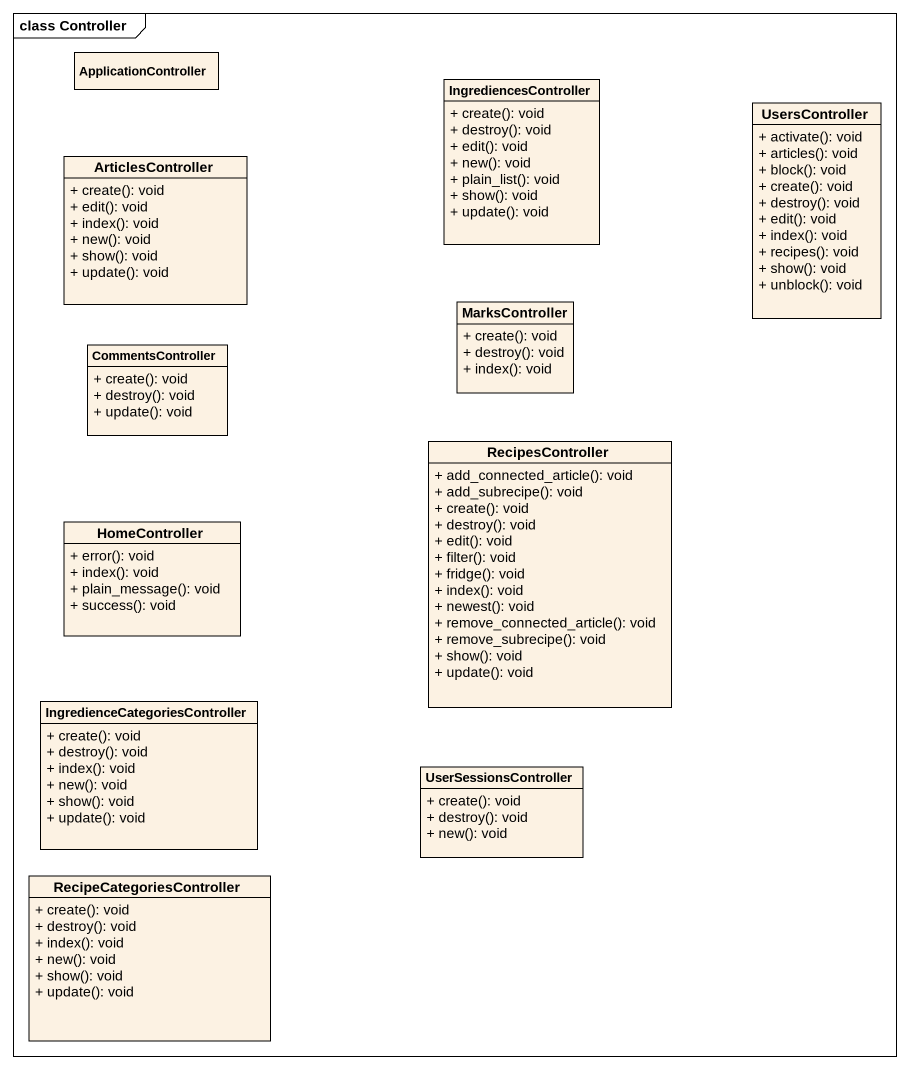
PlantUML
@startuml
mainframe class Controller
hide circle
hide empty members
skinparam classAttributeIconSize 0
class ApplicationController
class IngrediencesController {
  + create(): void
  + destroy(): void
  + edit(): void
  + new(): void
  + plain_list(): void
  + show(): void
  + update(): void
}
class UsersController {
  + activate(): void
  + articles(): void
  + block(): void
  + create(): void
  + destroy(): void
  + edit(): void
  + index(): void
  + recipes(): void
  + show(): void
  + unblock(): void
}
class ArticlesController {
  + create(): void
  + edit(): void
  + index(): void
  + new(): void
  + show(): void
  + update(): void
}
class MarksController {
  + create(): void
  + destroy(): void
  + index(): void
}
class CommentsController {
  + create(): void
  + destroy(): void
  + update(): void
}
class RecipesController {
  + add_connected_article(): void
  + add_subrecipe(): void
  + create(): void
  + destroy(): void
  + edit(): void
  + filter(): void
  + fridge(): void
  + index(): void
  + newest(): void
  + remove_connected_article(): void
  + remove_subrecipe(): void
  + show(): void
  + update(): void
}
class HomeController {
  + error(): void
  + index(): void
  + plain_message(): void
  + success(): void
}
class "IngredienceCategoriesController" as IngredienceCategoriesControl {
  + create(): void
  + destroy(): void
  + index(): void
  + new(): void
  + show(): void
  + update(): void
}
class UserSessionsController {
  + create(): void
  + destroy(): void
  + new(): void
}
class RecipeCategoriesController {
  + create(): void
  + destroy(): void
  + index(): void
  + new(): void
  + show(): void
  + update(): void
}
@enduml
